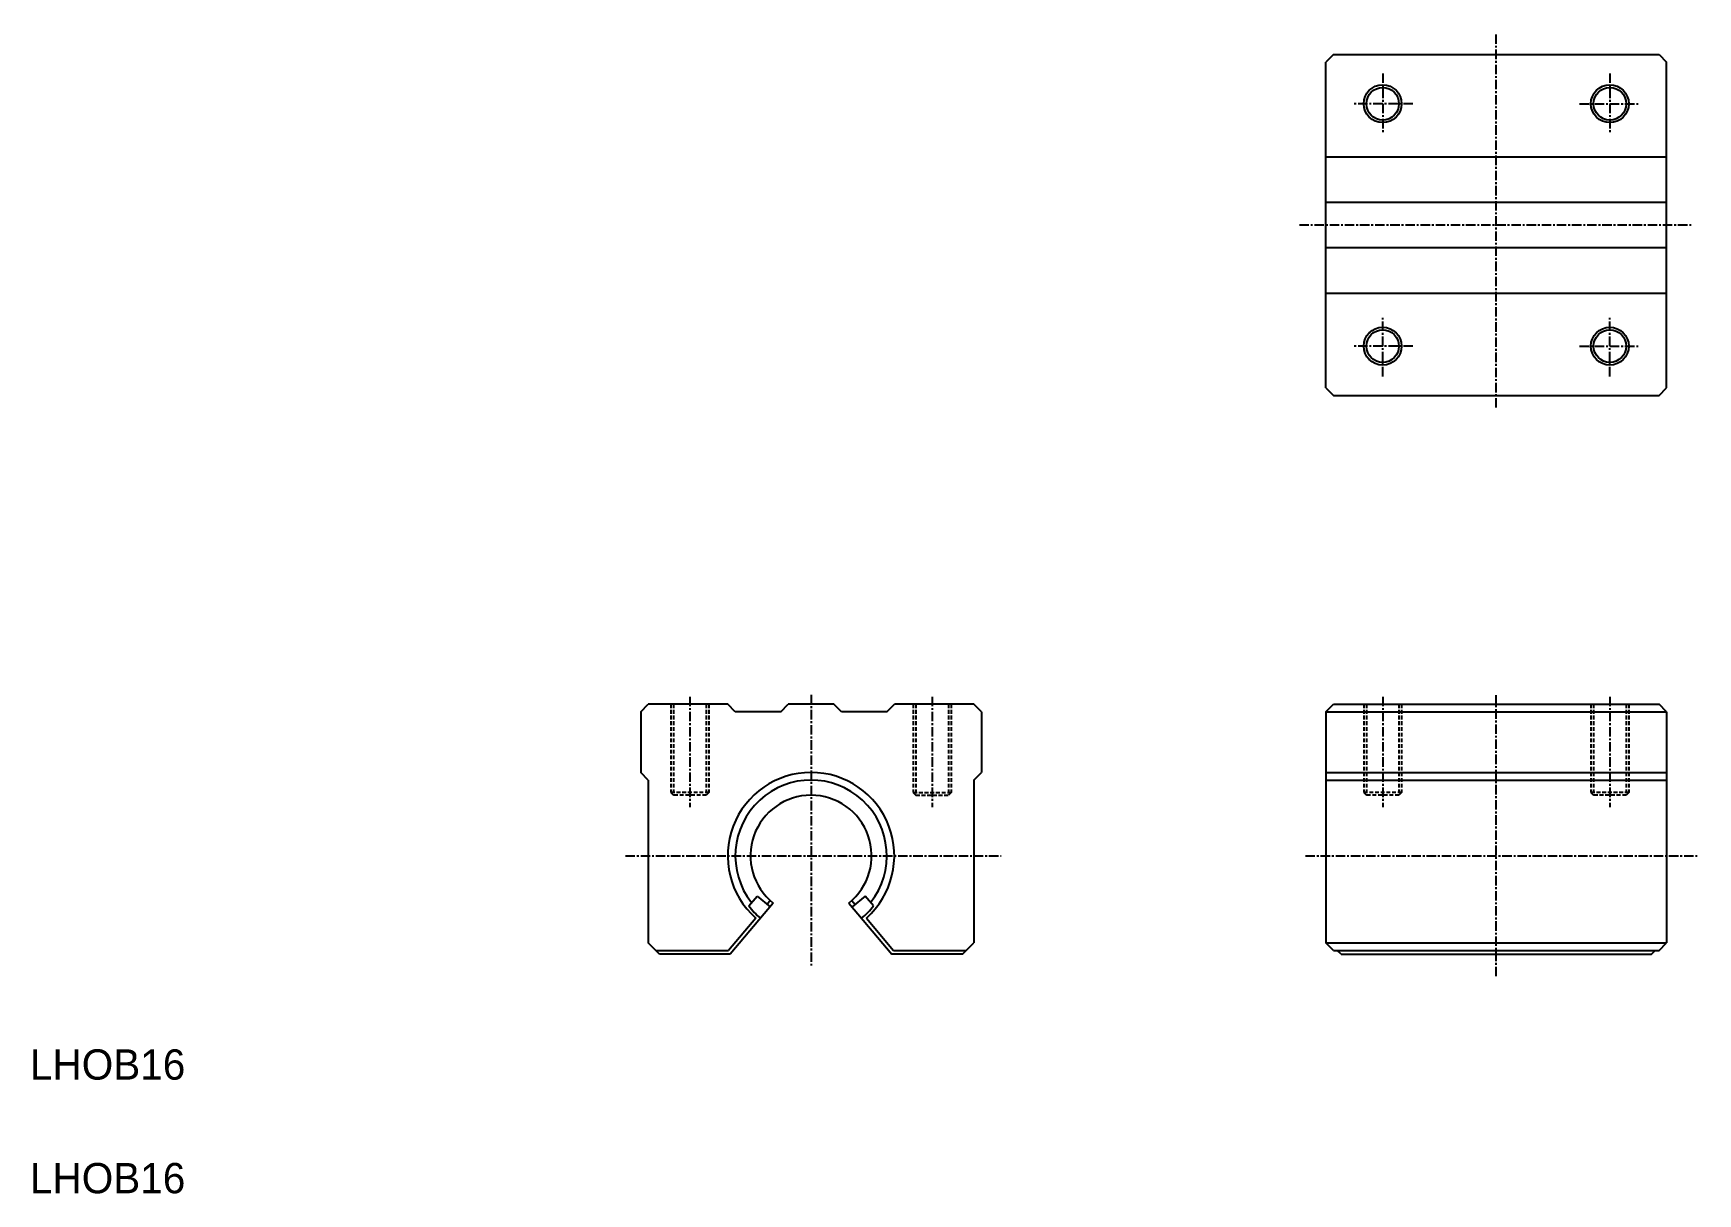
# Model space of a CAD drawing. Extents: x 10 to 230, y 10 to 163.
import ezdxf

# ---------------------------------------------------------------- set-up
doc = ezdxf.new("R2010")
doc.units = 0
doc.linetypes.add('CENTER', pattern=[2, 1.25, -0.25, 0.25, -0.25])
doc.linetypes.add('DASHED', pattern=[0.75, 0.5, -0.25])
doc.layers.get('0').update_dxf_attribs({"linetype": 'CONTINUOUS'})
doc.layers.add('CENTER', color=1, linetype='CENTER')

msp = doc.modelspace()

# ---------------------------------------------------------------- linework, layer by layer
at = {"color": 7, "linetype": 'CONTINUOUS'}
for p, q in [((182.14, 160.33), (181.14, 159.33)), ((181.14, 116.33), (181.14, 159.33)), ((182.14, 160.33), (225.14, 160.33)), ((225.14, 160.33), (226.14, 159.33)), ((226.14, 116.33), (226.14, 159.33)), ((181.14, 146.83), (226.14, 146.83)), ((181.14, 140.83), (226.14, 140.83)), ((181.14, 134.83), (226.14, 134.83)), ((181.14, 128.83), (226.14, 128.83)), ((181.14, 116.33), (182.14, 115.33)), ((182.14, 115.33), (225.14, 115.33)), ((225.14, 115.33), (226.14, 116.33)), ((90.65, 73.55), (91.65, 74.55)), ((90.65, 73.55), (90.65, 65.55)), ((102.15, 74.55), (91.65, 74.55)), ((103.15, 73.55), (102.15, 74.55)), ((109.15, 73.55), (103.15, 73.55)), ((109.15, 73.55), (110.15, 74.55)), ((116.15, 74.55), (110.15, 74.55)), ((117.15, 73.55), (116.15, 74.55)), ((123.15, 73.55), (117.15, 73.55)), ((123.15, 73.55), (124.15, 74.55)), ((134.65, 74.55), (124.15, 74.55)), ((135.65, 73.55), (134.65, 74.55)), ((135.65, 73.55), (135.65, 65.55)), ((181.14, 73.55), (182.14, 74.55)), ((181.14, 73.55), (181.14, 43.05)), ((181.14, 73.55), (226.14, 73.55)), ((182.14, 74.55), (225.14, 74.55)), ((226.14, 73.55), (225.14, 74.55)), ((226.14, 73.55), (226.14, 43.05)), ((91.65, 64.55), (90.65, 65.55)), ((91.65, 64.55), (91.65, 43.05)), ((134.65, 64.55), (135.65, 65.55)), ((134.65, 64.55), (134.65, 43.05)), ((181.14, 65.55), (226.14, 65.55)), ((181.14, 64.55), (226.14, 64.55)), ((104.93, 47.94), (106.02, 49.24)), ((106.02, 49.24), (107.73, 47.8)), ((107.77, 48.63), (107.35, 48.12)), ((118.54, 48.63), (118.96, 48.12)), ((120.29, 49.24), (118.58, 47.8)), ((121.38, 47.94), (120.29, 49.24)), ((105.84, 46.33), (102.25, 42.05)), ((108.15, 48.31), (102.49, 41.55)), ((118.15, 48.31), (123.82, 41.55)), ((120.46, 46.33), (124.06, 42.05)), ((93.15, 41.55), (91.65, 43.05)), ((92.65, 42.05), (102.25, 42.05)), ((124.06, 42.05), (133.65, 42.05)), ((133.15, 41.55), (134.65, 43.05)), ((181.14, 43.05), (226.14, 43.05)), ((182.14, 42.05), (181.14, 43.05)), ((182.14, 42.05), (225.14, 42.05)), ((183.14, 41.55), (182.64, 42.05)), ((224.14, 41.55), (224.64, 42.05)), ((225.14, 42.05), (226.14, 43.05)), ((102.49, 41.55), (93.15, 41.55)), ((133.15, 41.55), (123.82, 41.55)), ((183.14, 41.55), (224.14, 41.55)), ((188.89, 41.55), (188.89, 41.55)), ((206.14, 41.55), (206.14, 41.55))]:
    msp.add_line(p, q, dxfattribs=at)
at = {"color": 3, "linetype": 'DASHED'}
for p, q in [((94.65, 74.55), (94.65, 62.9)), ((95, 74.55), (95, 62.55)), ((99.3, 74.55), (99.3, 62.55)), ((99.65, 74.55), (99.65, 62.9)), ((126.65, 74.55), (126.65, 62.9)), ((127, 74.55), (127, 62.55)), ((131.3, 74.55), (131.3, 62.55)), ((131.65, 74.55), (131.65, 62.9)), ((186.14, 74.55), (186.14, 62.9)), ((186.49, 74.55), (186.49, 62.55)), ((190.79, 74.55), (190.79, 62.55)), ((191.14, 74.55), (191.14, 62.9)), ((216.14, 74.55), (216.14, 62.9)), ((216.49, 74.55), (216.49, 62.55)), ((220.79, 74.55), (220.79, 62.55)), ((221.14, 74.55), (221.14, 62.9)), ((94.65, 62.9), (95, 62.55)), ((99.65, 62.9), (94.65, 62.9)), ((99.3, 62.55), (95, 62.55)), ((99.65, 62.9), (99.3, 62.55)), ((126.65, 62.9), (131.65, 62.9)), ((126.65, 62.9), (127, 62.55)), ((127, 62.55), (131.3, 62.55)), ((131.65, 62.9), (131.3, 62.55)), ((191.14, 62.9), (186.14, 62.9)), ((186.14, 62.9), (186.49, 62.55)), ((190.79, 62.55), (186.49, 62.55)), ((191.14, 62.9), (190.79, 62.55)), ((216.14, 62.9), (216.49, 62.55)), ((221.14, 62.9), (216.14, 62.9)), ((220.79, 62.55), (216.49, 62.55)), ((221.14, 62.9), (220.79, 62.55))]:
    msp.add_line(p, q, dxfattribs=at)
at = {"color": 3}
for centre in [(188.64, 153.83), (218.64, 153.83), (188.64, 121.83), (218.64, 121.83)]:
    msp.add_circle(centre, 2.5, dxfattribs=at)
at = {"color": 7, "linetype": 'CONTINUOUS'}
for centre in [(188.64, 153.83), (218.64, 153.83), (188.64, 121.83), (218.64, 121.83)]:
    msp.add_circle(centre, 2.15, dxfattribs=at)
for centre, radius, start, end in [((113.15, 54.55), 11, 311.6463, 228.3537), ((113.15, 54.55), 10, 321.8618, 218.1382), ((113.15, 54.55), 8, 308.6822, 231.3178), ((111.25, 52.42), 7.74, 215.2872, 232.0207), ((115.06, 52.42), 7.74, 307.9793, 324.7128)]:
    msp.add_arc(centre, radius, start, end, dxfattribs=at)
at = {"layer": 'CENTER', "color": 1, "linetype": 'CENTER'}
for p, q in [((203.64, 113.73), (203.64, 163.13)), ((188.64, 157.83), (188.64, 149.83)), ((218.64, 157.83), (218.64, 149.83)), ((192.64, 153.83), (184.64, 153.83)), ((214.64, 153.83), (222.64, 153.83)), ((177.64, 137.83), (229.56, 137.83)), ((188.64, 117.83), (188.64, 125.83)), ((218.64, 117.83), (218.64, 125.83)), ((192.64, 121.83), (184.64, 121.83)), ((214.64, 121.83), (222.64, 121.83)), ((97.15, 75.55), (97.15, 60.99)), ((113.15, 75.8), (113.15, 39.87)), ((129.15, 75.55), (129.15, 60.99)), ((188.64, 75.55), (188.64, 60.99)), ((203.64, 38.65), (203.64, 75.74)), ((218.64, 75.55), (218.64, 60.99)), ((88.65, 54.55), (138.25, 54.55)), ((178.44, 54.55), (230.24, 54.55))]:
    msp.add_line(p, q, dxfattribs=at)

# ---------------------------------------------------------------- texts
at = {"color": 7, "linetype": 'CONTINUOUS'}
for p in [(10, 25), (10, 10)]:
    msp.add_text('LHOB16', height=4, dxfattribs=at).set_placement(p)

doc.saveas('drawing.dxf')
